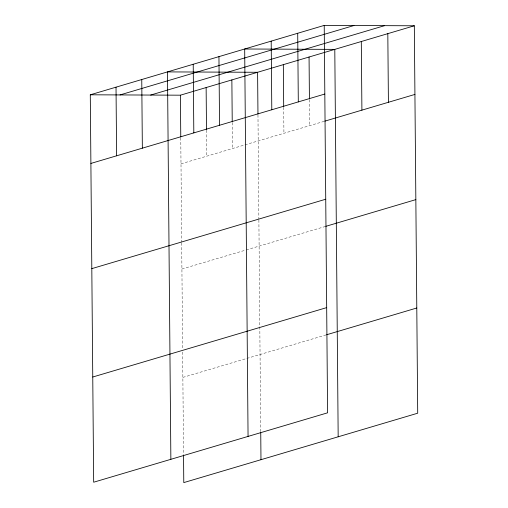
<?xml version="1.0" encoding="UTF-8"?>
<svg xmlns="http://www.w3.org/2000/svg" width="508" height="508" viewBox="0 0 508 508"><rect width="100%" height="100%" fill="white"/><g stroke="black" fill="none" stroke-linecap="round" stroke-linejoin="round"><path stroke-width="0.38" stroke-dasharray="2.54 1.91" d="M181 163.824L324.041 121.387M181.921 269.018L245.491 250.158M246.247 249.93L324.955 226.581M182.867 377.406L325.901 334.969M309.435 99.612L309.658 125.647M283.699 107.252L283.928 133.287M257.969 114.884L258.877 219.221M258.889 220.015L259.81 326.022M259.817 326.809L260.737 432.016M232.239 122.517L232.467 148.552M206.508 130.15L206.731 156.185M180.772 137.789L181.686 242.126M181.693 242.919L182.613 348.92M182.645 352.088L183.54 454.914"/><path stroke-width="0.76" d="M324.218 25.4L327.596 412.814L93.675 482.219L90.291 94.799L324.218 25.4L414.325 25.781L417.709 413.201L183.782 482.6L183.547 455.708M120.028 94.926L353.955 25.527M150.666 95.059L384.594 25.654M90.291 94.799L180.404 95.187L414.325 25.781M90.888 163.436L324.815 94.037M324.796 121.158L414.928 94.418M91.808 268.637L325.736 199.231M325.717 226.358L415.842 199.619M92.754 377.019L326.682 307.619M326.663 334.74L416.789 308M387.814 33.649L388.417 102.286M361.302 41.516L361.906 110.153M338.176 436.797L334.791 49.378L244.685 48.997L248.063 436.41M309.061 57.017L309.423 98.825M297.707 33.268L298.304 101.905M283.331 64.649L283.693 106.458M271.196 41.129L271.793 109.766M257.962 114.097L257.6 72.282L167.488 71.901L170.866 459.315M260.744 432.803L260.979 459.696M231.864 79.915L232.232 121.729M218.948 56.629L219.551 125.266M206.134 87.547L206.496 129.362M193.218 64.262L193.815 132.899M180.404 95.187L180.765 136.995M141.757 79.534L142.354 148.171M116.021 87.166L116.624 155.804"/></g></svg>
